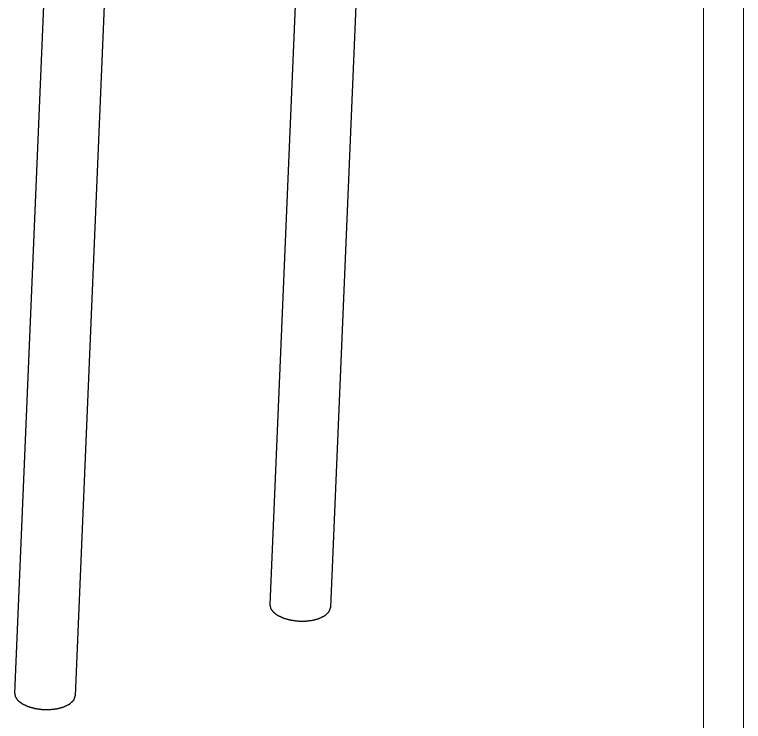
# Model space of a CAD drawing. Header units: millimetres. Extents: x 2210 to 79821, y -19430 to 2344.
# Drawn here: x 3723 to 3814.1, y 1552.6 to 1640.9 of the extents above; entities that cross this region are included whole.
import ezdxf

# ---------------------------------------------------------------- set-up
doc = ezdxf.new("R2010")
doc.units = ezdxf.units.MM
doc.layers.add('101', color=7, linetype='Continuous', true_color=0xffffff)

msp = doc.modelspace()

# ---------------------------------------------------------------- linework, layer by layer
at = {"layer": '101', "color": 133, "linetype": 'Continuous', "lineweight": 18}
for p, q in [((3814.079, 1492.822), (3814.079, 1789.822)), ((3809.079, 1497.822), (3809.079, 1784.822))]:
    msp.add_line(p, q, dxfattribs=at)
at = {"layer": '101', "color": 92, "linetype": 'Continuous', "lineweight": 25}
for p, q in [((3762.524, 1566.874), (3767.799, 1691.67)), ((3760.079, 1688.997), (3754.931, 1567.195)), ((3728.299, 1680.596), (3723.04, 1556.151)), ((3730.633, 1555.83), (3735.907, 1680.627))]:
    msp.add_line(p, q, dxfattribs=at)
for points, knots in [([(3754.931, 1567.195), (3755.028, 1566.723), (3755.353, 1566.27), (3755.886, 1565.865), (3756.594, 1565.531), (3757.433, 1565.29), (3758.351, 1565.156), (3759.293, 1565.138), (3760.201, 1565.237), (3761.017, 1565.446)], [0, 0, 0.068926, 0.148648, 0.244435, 0.356365, 0.481259, 0.614089, 0.748871, 0.879416, 1, 1]), ([(3761.017, 1565.446), (3761.812, 1565.829), (3762.33, 1566.319), (3762.524, 1566.874)], [0, 0, 0.404033, 0.730756, 1, 1]), ([(3723.04, 1556.151), (3723.137, 1555.679), (3723.462, 1555.227), (3723.994, 1554.821), (3724.702, 1554.487), (3725.541, 1554.246), (3726.46, 1554.112), (3727.402, 1554.094), (3728.309, 1554.193), (3729.126, 1554.403)], [0, 0, 0.068926, 0.148645, 0.244435, 0.356362, 0.481259, 0.614089, 0.748874, 0.879419, 1, 1]), ([(3729.126, 1554.403), (3729.921, 1554.785), (3730.439, 1555.276), (3730.633, 1555.83)], [0, 0, 0.404024, 0.730753, 1, 1])]:
    msp.add_open_spline(points, degree=1, knots=knots, dxfattribs=at)

doc.saveas('drawing.dxf')
